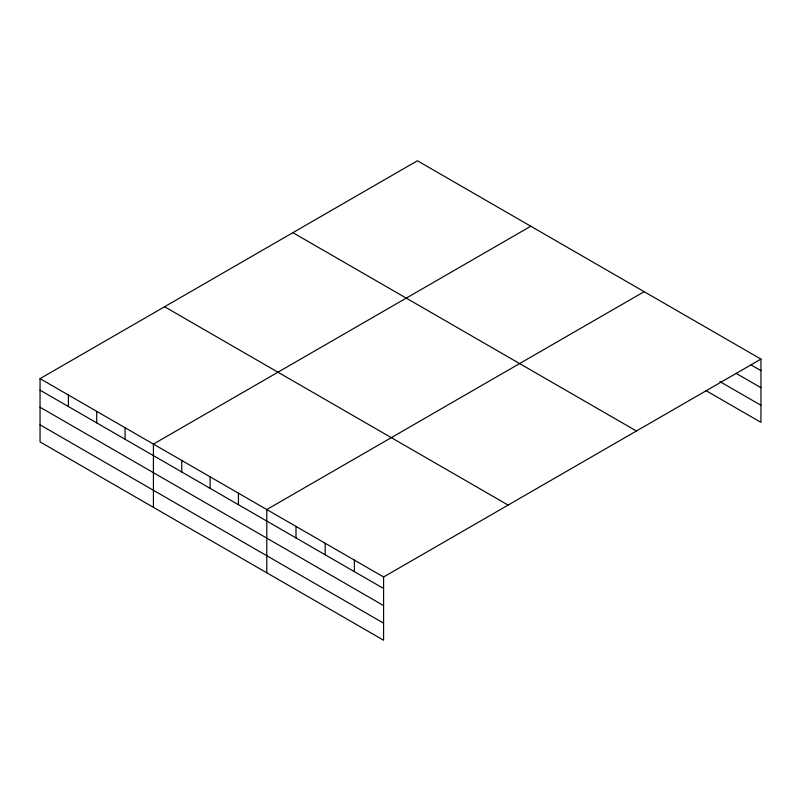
<?xml version="1.0" encoding="UTF-8"?>
<svg xmlns="http://www.w3.org/2000/svg" width="801" height="801" viewBox="0 0 801 801"><rect width="100%" height="100%" fill="white"/><g stroke="black" fill="none" stroke-linecap="round" stroke-linejoin="round"><path stroke-width="1.2" d="M40.05 378.643L383.589 576.98L383.589 640.229L40.05 441.892L40.05 378.643L417.411 160.771L760.95 359.108L760.95 422.357L705.791 390.518M530.783 226.222L153.422 444.094L153.422 507.343M644.144 291.674L266.783 509.546L266.783 572.795M383.589 576.98L760.95 359.108M751.218 365.016L760.95 370.633M736.079 373.346L760.95 387.704M719.849 381.566L760.95 405.286M292.886 232.67L636.425 431.008M164.575 306.743L508.114 505.081M40.05 390.167L383.589 588.505M40.05 407.228L383.589 605.576M40.05 424.82L383.589 623.158M354.382 560.119L354.382 571.644M325.186 543.258L325.186 554.783M295.99 526.407L295.99 537.922M238.448 493.186L238.448 504.7M210.102 476.815L210.102 488.34M181.757 460.455L181.757 471.979M125.076 427.724L125.076 439.248M96.731 411.364L96.731 422.888M68.395 395.003L68.395 406.528"/></g></svg>
